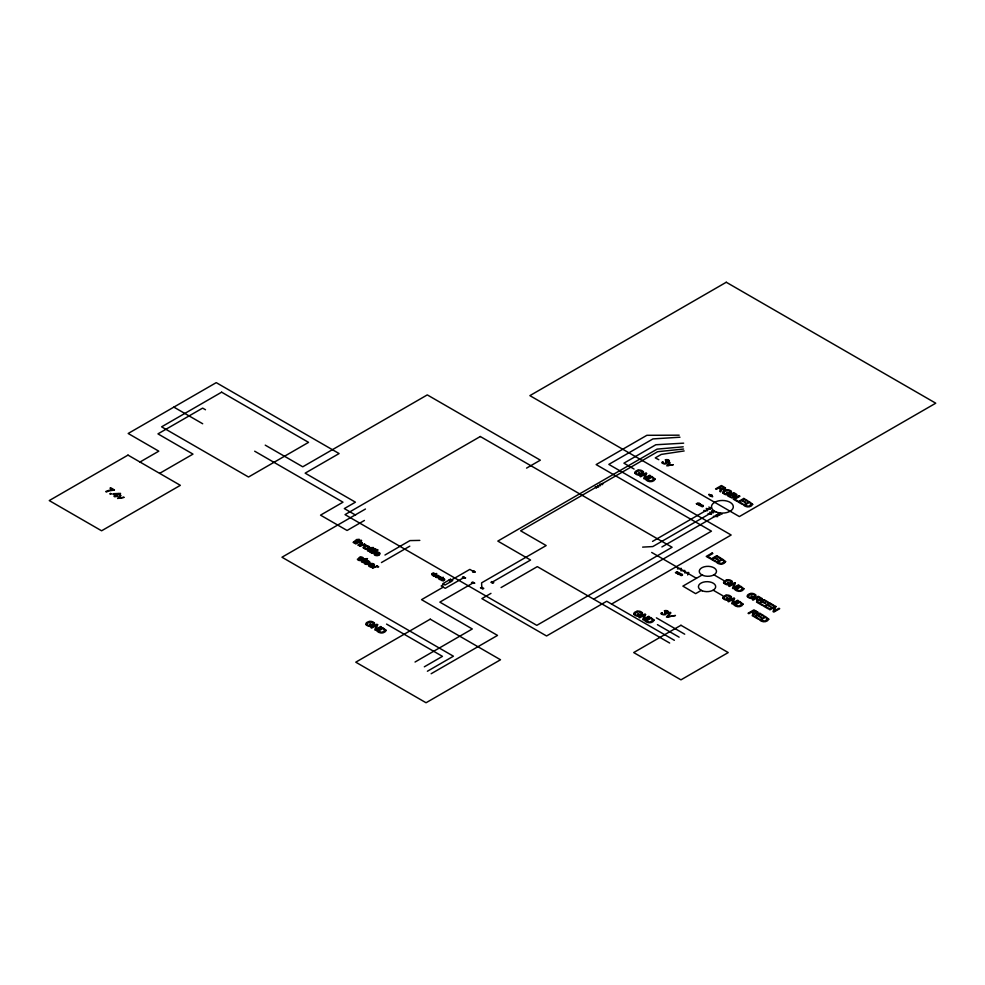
<?xml version="1.0" encoding="UTF-8"?>
<svg xmlns="http://www.w3.org/2000/svg" width="985" height="985" viewBox="0 0 985 985"><rect width="100%" height="100%" fill="white"/><g stroke="black" fill="none" stroke-linecap="round" stroke-linejoin="round"><path stroke-width="1.48" d="M682.137 574.883L680.98 575.535M702.995 505.933L701.825 506.635A1.231 0.714 0 0 0 703.376 506.155M678.493 574.169L680.512 573.467M699.338 505.256L701.357 504.554M720.367 489.656L719.739 491.355L720.725 491.921L721.303 490.407A5.787 3.349 0 0 0 721.439 489.582M757.182 600.407L756.542 602.106L757.527 602.672L758.105 601.158A5.787 3.349 0 0 0 758.241 600.333M474.339 571.423L473.108 572.063L474.007 572.113M492.808 582.073L491.577 582.726L492.463 582.763M464.748 577.739L463.504 577.666M474.438 571.817L473.182 570.906L474.253 571.362M473.908 583.021L472.578 583.268M482.872 588.193L481.628 588.119M492.906 582.48L491.638 581.569L492.709 582.024M464.427 578.072L465.646 577.899L464.92 577.85M474.117 572.162L475.336 571.99L474.622 571.94M473.588 583.366L474.795 583.194L474.081 583.132M492.586 582.824L493.793 582.652L493.079 582.591M463.282 577.616L464.317 578.023M472.443 582.898L473.465 583.305M481.406 588.082L482.613 589.067L483.758 588.365L483.044 588.316M687.641 574.957L688.798 572.482L684.637 572.864L684.834 570.463L680.857 570.783L681.374 568.407L677.458 568.924M711.502 495.911L709.889 495.96M367.134 623.456L370.311 621.929L373.29 623.037M636.076 472.16L639.253 470.633L642.245 471.741M635.079 613.236L638.255 611.71L641.235 612.818M724.012 491.835L727.189 490.321L730.168 491.416M724.861 581.839L728.038 580.325L731.018 581.421M724.037 597.193L727.226 595.666L730.205 596.775M748.501 595.482L751.678 593.955L754.658 595.063M360.584 559.775C354.058 556.722 359.193 563.063 361.692 559.345A7.794 4.506 0 0 0 361.273 558.852L360.584 558.138M701.197 505.01L699.879 505.551M680.389 573.873L679.034 574.452M699.658 505.206L700.914 504.591M678.813 574.12L680.069 573.492M711.847 496.502C710.591 495.837 714.211 496.994 711.995 496.6M701.32 505.219L699.412 505.477M680.475 574.132L678.579 574.403M711.071 495.96L710.444 496.071M369.141 563.592C372.502 561.228 364.585 559.148 363.97 562.755A2.82 1.625 0 0 0 368.156 564.183L367.479 563.666M379.139 554.961C382.759 552.191 374.509 550.64 374.103 554.038A2.82 1.625 0 0 0 378.289 555.466L377.6 554.949M373.574 566.301C377.255 563.543 369.079 561.979 368.538 565.39A2.82 1.625 0 0 0 372.724 566.818L372.047 566.301M443.927 584.339L441.181 585.976L445.269 588.316L463.726 577.666M139.981 462.027L158.794 451.167L128.173 433.486L216.244 382.636L339.099 453.556L305.153 473.157L355.425 502.178L344.319 508.592L355.56 515.081M113.903 490.271L114.469 489.951L110.665 487.747L109.975 488.154L112.844 489.816A11.709 6.76 0 0 0 105.715 491.589L106.429 491.995A10.786 6.23 0 0 1 108.313 491.219A13.975 8.065 0 0 1 111.391 490.505A11.795 6.809 0 0 1 113.903 490.259M159.632 473.366L192.986 454.11L157.957 433.88L202.627 408.11L205.496 409.76M365.46 509.023L281.969 557.227L453.42 656.207L427.392 671.241M364.425 520.449L347.077 530.472L320.531 515.143L342.989 502.178L254.684 451.204M368.993 550.172L371.48 548.731L372.207 549.15L373.524 547.549L370.791 547.685L368.316 549.729A4.556 2.635 0 0 0 367.491 550.283M370.594 551.046L373.069 549.002L375.814 548.867L374.325 549.729L375.051 550.147L371.271 551.489A2.536 1.465 0 0 0 371 551.649M526.569 468.121L540.346 460.167L427.293 394.899L302.752 466.804L265.236 445.146M384.963 555.023L409.957 540.593L419.807 540.396M381.441 562.546L409.785 546.183M375.26 567.175L372.318 568.037L377.218 565.956C375.334 566.166 380.702 566.473 377.834 567.237A1.244 0.714 0 0 0 376.91 566.646A2.536 1.465 0 0 0 375.359 567.212M435.013 573.972L436.724 573.492C432.797 579.636 428.955 571.312 434.914 573.578M441.649 577.813L443.373 577.321C439.162 583.428 435.776 575.105 441.563 577.407M451.586 579.919L469.833 569.392L473.945 571.768M443.225 587.146L421.543 599.668L472.295 628.972L415.042 662.031M473.563 571.128L472.529 571.731L473.723 571.214M473.108 582.911L439.852 602.118L497.523 635.411L431.159 673.728M482.17 587.442L480.471 587.823L482.047 587.528M492.032 581.79L490.998 582.394L492.18 581.876M492.857 581.79L530.57 560.034L497.819 541.085L657.118 449.123L683.221 446.833M490.961 593.364L481.862 598.621L546.564 635.978L606.723 601.244L674.368 640.299M501.082 587.553L537.317 566.634L669.652 643.033M424.326 666.82L442.45 656.355L386.551 624.084M727.152 494.224L728.235 493.596L726.511 492.598L727.201 492.204L729.7 493.633L727.521 494.901A6.329 3.657 0 0 1 725.748 494.642A4.925 2.844 0 0 1 723.002 492.98M652.538 541.405L711.502 507.361M714.137 511.153L652.809 546.564L642.639 547.118M661.895 546.958L720.441 513.16M593.672 599.163L711.453 531.161L596.147 464.588L646.862 435.308L679.182 435.173M611.587 604.051L731.153 535.015L608.828 464.391L652.944 438.916L679.97 437.217M702.108 575.018L682.876 586.124L695.632 593.647L701.295 590.372M638.206 615.625L639.302 614.985L637.578 613.987L638.268 613.593L640.755 615.022L638.575 616.29A6.329 3.657 0 0 1 636.815 616.031A4.925 2.844 0 0 1 634.069 614.369M727.989 584.228L729.085 583.6L727.361 582.603L728.05 582.209L730.538 583.637L728.358 584.905A6.329 3.657 0 0 1 726.598 584.647A4.925 2.844 0 0 1 723.852 582.985M727.176 599.582L728.272 598.954L726.548 597.957L727.238 597.55L729.725 598.991L727.546 600.247A6.329 3.657 0 0 1 725.785 599.988A4.925 2.844 0 0 1 723.039 598.326M751.629 597.87L752.725 597.242L751.001 596.245L751.69 595.839L754.19 597.279L751.998 598.535A6.329 3.657 0 0 1 750.238 598.277A4.925 2.844 0 0 1 747.492 596.615M360.547 557.535L363.046 559.037M665.737 461.3C666.549 462.199 664.666 464.797 662.745 462.704A2.462 1.416 0 0 1 663.225 461.879C658.078 462.63 668.384 465.967 666.759 462.15A2.007 1.157 0 0 0 668.827 461.916A2.007 1.157 0 0 0 669.246 460.685M664.85 612.227C665.835 613.163 663.324 615.76 661.846 613.544A2.462 1.416 0 0 1 662.339 612.805M677.421 572.42L676.806 572.457M684.156 450.945L661.304 454.405L655.271 457.89L658.817 459.7M683.578 449.037L657.635 451.696L520.622 530.804L546.183 545.555L481.603 582.837L481.763 587.232M734.81 495.701L735.758 494.716A5.294 3.053 0 0 0 734.933 494.162L733.776 493.473L732.003 494.495L733.271 495.221M677.311 572.617L676.56 572.445M683.652 443.164L655.825 444.752L623.911 463.172L634.069 469.045M680.98 575.412L681.054 575.412A1.231 0.714 0 0 0 682.531 575.068M697.109 503.692L698.18 503.717L697.417 503.544A1.675 0.973 0 0 0 696.641 503.532M677.631 573.393L677.865 573.233A1.675 0.973 0 0 0 677.163 573.233M703.77 510.489L707.636 510.686L706.257 508.469L710.394 509.319L708.941 506.967M713.349 516.325L717.757 516.608L716.181 514.773L719.826 515.241L718.065 513.296L721.931 514.244M722.264 488.88L724.074 488.055L721.549 486.356L719.604 487.476L721.279 488.449M708.067 513.542L711.478 514.355L709.754 512.163L713.275 512.914L711.699 510.772L714.494 511.904M642.011 472.898L642.909 473.194A3.201 1.847 0 0 0 643.303 471.556M369.067 550.874L368.624 551.341A2.241 1.293 0 0 1 367.417 550.59M363.046 561.955L362.591 562.423A2.241 1.293 0 0 1 361.396 561.672M662.302 612.793C657.044 613.47 667.658 616.795 665.872 613.076M696.752 503.704L697.614 504.209L696.247 503.655M713.977 574.834L723.396 580.276M756.529 611.389L753.919 609.875L748.046 613.273L748.822 613.717L751.432 612.214L752.405 612.781A3.078 1.773 0 0 1 752.651 612.941M651.688 552.45L696.444 578.293M713.165 590.187L722.584 595.617M675.907 572.605L676.769 573.11L675.402 572.556M677.274 573.405L678.136 573.898L676.769 573.344M656.392 617.841L684.71 634.192M657.426 624.65L679.121 637.172M173.852 407.113L202.688 423.759M464.058 576.988L462.359 577.37L463.935 577.062M473.206 582.27L471.519 582.652L473.083 582.357M448.704 580.251L451.007 581.581M443.903 580.387L441.612 579.623L443.484 580.608M375.765 553.225L378.942 555.06M368.821 563.777L365.644 561.942A1.945 1.12 0 0 0 365.115 563.408A1.945 1.12 0 0 0 367.627 563.839M373.377 566.412L370.2 564.577A1.945 1.12 0 0 0 369.683 566.043A1.945 1.12 0 0 0 372.195 566.473M719.9 488.437L718.927 487.87L716.317 489.373L715.541 488.929L721.414 485.531L724.024 487.033A5.159 2.98 0 0 1 725.095 487.809M697.749 503.089L698.833 503.15M678.271 572.79L679.354 572.851M676.904 571.99L677.988 572.063M710.579 495.43L712.364 495.381L710.875 495.32L711.502 495.59M682.125 574.649L680.142 575.055A1.231 0.714 0 0 1 680.918 574.181A1.231 0.714 0 0 1 682.482 574.538M596.454 488.178L595.309 486.639L598.535 487.132L597.538 485.531L600.468 485.74L599.668 484.189L602.598 484.571L602.549 483.5M702.97 505.748L700.988 506.155A1.231 0.714 0 0 1 701.763 505.268A1.231 0.714 0 0 1 703.327 505.637M363.133 547.783L365.373 549.248L368.402 548.546A3.238 1.871 0 0 0 369.375 547.389M363.354 559.111A2.659 1.539 0 0 0 361.815 557.116A2.413 1.391 0 0 0 361.187 556.919A1.625 0.936 0 0 0 359.291 557.621M359.439 558.138A1.576 0.911 0 0 1 359.328 557.633M359.427 558.138A8.2 4.74 0 0 0 359.907 558.667L360.214 558.987A5.097 2.943 0 0 1 360.695 559.529M362.702 561.413A2.536 1.465 0 0 1 362.973 561.253L366.74 559.911L366.014 559.492L367.504 558.63L364.77 558.766L362.283 560.81A4.556 2.635 0 0 0 361.47 561.364M369.313 562.373A1.748 1.01 0 0 0 368.242 561.401A1.748 1.01 0 0 0 366.297 561.635L368.649 562.989A2.192 1.268 0 0 0 369.215 562.373M443.521 580.67A1.847 1.059 0 0 1 441.058 579.648A1.847 1.059 0 0 1 443.619 578.7A1.847 1.059 0 0 1 444.198 580.424M366.962 623.431A3.398 1.958 0 0 0 370.274 625.721L371.357 625.204L369.634 624.207L370.323 623.813L372.81 625.253L370.631 626.509A6.329 3.657 0 0 1 368.87 626.251A4.925 2.844 0 0 1 366.125 624.588M373.426 623.012A2.586 1.49 0 0 1 373.081 624.194L373.968 624.478A3.201 1.847 0 0 0 374.362 622.852M369.079 621.4A4.211 2.426 0 0 1 374.14 622.889M365.915 624.613A4.531 2.61 0 0 1 369.166 621.597M377.748 555.134A1.945 1.12 0 0 1 375.236 554.703A1.945 1.12 0 0 1 375.741 553.213M369.781 551.6A4.556 2.635 0 0 1 370.619 551.071M370.951 552.573A2.241 1.293 0 0 1 369.707 551.908M368.722 550.332A2.536 1.465 0 0 1 368.993 550.172M363.416 547.697A3.14 1.81 0 0 1 366.26 545.776A3.14 1.81 0 0 1 369.671 547.352M364.167 544.73A2.536 1.465 0 0 0 362.665 545.321L359.623 546.158L364.536 544.077C362.615 544.323 368.033 544.557 365.139 545.358A1.244 0.714 0 0 0 364.216 544.767M362.049 542.747A2.438 1.404 0 0 0 359.562 541.762L361.667 540.543L360.941 540.125L355.068 543.523L355.782 543.942L359.279 542.169L361.064 542.932A1.711 0.997 0 0 1 360.485 543.535L357.814 545.111L358.528 545.53L361.236 543.966A2.573 1.49 0 0 0 362.295 542.747M354.575 542.169A2.536 1.465 0 0 1 354.846 542.009L358.614 540.654L357.887 540.236L359.377 539.386L356.644 539.521L354.169 541.565A4.556 2.635 0 0 0 353.344 542.107M354.526 543.092A2.241 1.293 0 0 1 353.27 542.415M665.835 613.138A2.007 1.157 0 0 0 667.941 612.842A2.007 1.157 0 0 0 668.359 611.611A2.684 1.551 0 0 0 664.321 610.786M665.097 611.389A1.477 0.85 0 0 1 667.571 611.673A1.477 0.85 0 0 1 665.995 612.818M666.032 612.633A2.142 1.231 0 0 1 664.961 612.288M638.206 615.502A3.398 1.958 0 0 1 634.906 613.212M641.358 612.793A2.586 1.49 0 0 1 641.026 613.975L641.9 614.258A3.201 1.847 0 0 0 642.306 612.633M637.024 611.18A4.211 2.426 0 0 1 642.085 612.67M633.86 614.394A4.531 2.61 0 0 1 637.11 611.377M665.207 459.872A2.684 1.551 0 0 1 669.295 460.685M665.983 460.475A1.477 0.85 0 0 1 668.458 460.758A1.477 0.85 0 0 1 666.882 461.891M666.919 461.719A2.142 1.231 0 0 1 665.848 461.374M635.904 472.147A3.398 1.958 0 0 0 639.216 474.438L640.312 473.92L638.575 472.923L639.265 472.529L641.764 473.957L639.585 475.213A6.329 3.657 0 0 1 637.812 474.967A4.925 2.844 0 0 1 635.066 473.292M642.368 471.729A2.586 1.49 0 0 1 642.023 472.911M638.021 470.104A4.211 2.426 0 0 1 643.082 471.606M634.869 473.317A4.531 2.61 0 0 1 638.12 470.301M728.001 584.117A3.398 1.958 0 0 1 724.689 581.827M731.141 581.409A2.586 1.49 0 0 1 730.808 582.591L731.695 582.874A3.201 1.847 0 0 0 732.089 581.248M726.807 579.783A4.211 2.426 0 0 1 731.867 581.285M723.643 582.997A4.531 2.61 0 0 1 726.893 579.993M727.176 599.459A3.398 1.958 0 0 1 723.876 597.181M730.328 596.75A2.586 1.49 0 0 1 729.996 597.932L730.87 598.227A3.201 1.847 0 0 0 731.276 596.59M725.994 595.137A4.211 2.426 0 0 1 731.055 596.639M722.83 598.351A4.531 2.61 0 0 1 726.08 595.334M761.897 598.56A5.159 2.98 0 0 0 760.802 597.809L758.216 596.282L752.343 599.68L753.119 600.124L755.729 598.621L756.702 599.175A3.078 1.773 0 0 1 756.96 599.336M757.268 599.791A2.967 1.711 0 0 1 757.133 600.345M758.056 599.89A2.955 1.711 0 0 1 758.228 600.259M762.205 598.511A2.376 1.379 0 0 1 761.085 600.087A2.376 1.379 0 0 1 758.179 599.828M751.641 597.747A3.398 1.958 0 0 1 748.329 595.469M754.793 595.038A2.586 1.49 0 0 1 754.448 596.221L755.335 596.516A3.201 1.847 0 0 0 755.729 594.878M750.447 593.426A4.211 2.426 0 0 1 755.507 594.928M747.283 596.639A4.531 2.61 0 0 1 750.533 593.623M756.492 611.402A5.159 2.98 0 0 1 757.588 612.153M752.971 613.384A2.967 1.711 0 0 1 752.836 613.95L752.245 615.699L753.217 616.265L753.796 614.751A5.787 3.349 0 0 0 753.944 613.926A2.955 1.711 0 0 0 753.747 613.483M757.908 612.116A2.376 1.379 0 0 1 756.788 613.68A2.376 1.379 0 0 1 753.87 613.421M675.796 572.445A1.675 0.973 0 0 1 676.473 572.482M734.748 495.812A2.906 1.675 0 0 1 733.345 495.196M727.152 494.113A3.398 1.958 0 0 1 723.84 491.823M730.304 491.404A2.586 1.49 0 0 1 729.959 492.586L730.845 492.869A3.201 1.847 0 0 0 731.239 491.244M725.957 489.779A4.211 2.426 0 0 1 731.018 491.281M722.805 492.992A4.531 2.61 0 0 1 726.056 489.988M722.251 488.892A3.731 2.155 0 0 1 721.291 488.437M719.9 488.437A3.078 1.773 0 0 1 720.146 488.585M720.466 489.04A2.967 1.711 0 0 1 720.33 489.594M721.242 489.139A2.955 1.711 0 0 1 721.426 489.508M725.403 487.76A2.376 1.379 0 0 1 724.283 489.336A2.376 1.379 0 0 1 721.377 489.077M756.591 612.522L754.818 613.236A3.731 2.155 0 0 1 753.796 612.781L752.109 611.82L754.042 610.7L756.591 612.559M760.9 598.929L758.351 597.107L756.406 598.227L758.081 599.2A3.731 2.155 0 0 0 759.053 599.643L760.888 599.052M385.123 630.314L381.897 632.407L378.363 631.114L382.857 628.516L385.123 630.314M654.077 479.018L650.913 481.111L647.305 479.818L651.799 477.233L654.077 479.018M653.067 620.094L649.841 622.188L646.308 620.895L650.802 618.297L653.067 620.094M724.541 561.487L721.377 563.568L717.769 562.287L722.264 559.702L724.541 561.487M742.037 604.051L738.812 606.144L735.278 604.852L739.772 602.266L742.037 604.101M742.85 588.698L739.698 590.791L736.091 589.51L740.585 586.912L742.85 588.698M751.592 504.234L748.366 506.327L744.832 505.034L749.326 502.448L751.592 504.234M767.672 619.097L764.508 621.178L760.913 619.897L765.394 617.312L767.672 619.146M432.119 574.354C435.333 576.09 434.447 571.337 432.132 574.317M438.768 578.183C442.265 579.796 440.64 575.252 438.768 578.158M444.137 579.463L444.124 579.537A1.33 0.763 0 0 1 443.792 579.906L442.363 579.082L444.137 579.463M734.576 496.76L731.978 497.991L727.817 496.009L733.69 492.623L735.893 493.891A3.977 2.29 0 0 1 736.817 494.605A2.068 1.194 0 0 1 736.891 495.307A2.032 1.17 0 0 1 734.256 496.144L734.576 496.809M386.206 630.412C384.409 633.823 379.52 633.7 376.898 631.065L382.771 627.667L386.206 630.412M655.16 479.129C653.757 482.305 648.29 482.551 645.84 479.769L651.713 476.383L655.16 479.129M654.151 620.193C652.513 623.591 647.33 623.456 644.843 620.846L650.716 617.447L654.151 620.193M725.625 561.598C723.901 564.934 719.025 564.959 716.304 562.238L722.177 558.852L725.625 561.598M743.121 604.162C741.483 607.536 736.238 607.449 733.8 604.802L739.686 601.416L743.121 604.224M743.934 588.808C742.21 592.244 737.322 592.059 734.625 589.461L740.498 586.063L743.934 588.808M752.675 504.345C750.964 507.767 745.879 507.595 743.367 504.985L749.24 501.599L752.675 504.345M768.756 619.208C767.204 622.446 762.045 622.606 759.435 619.848L765.308 616.462L768.756 619.208M733.566 496.575L733.419 496.231A4.297 2.475 0 0 0 732.643 495.689L731.301 494.889L729.282 496.058L731.917 497.363L733.554 496.674M364.093 547.697C368.846 551.28 368.833 543.018 364.093 547.697M377.637 624.699L376.098 629.144L380.715 626.485L381.466 626.916L375.581 630.314L374.792 629.846L376.319 625.401L371.702 628.061L370.951 627.642L376.836 624.244L377.637 624.699M646.579 473.416L645.052 477.86L649.669 475.201L650.408 475.632L644.535 479.018L643.734 478.562L645.261 474.105L640.644 476.777L639.905 476.346L645.778 472.948L646.579 473.416M645.569 614.48L644.042 618.925L648.659 616.265L649.411 616.696L643.525 620.094L642.737 619.627L644.264 615.182L639.647 617.841L638.896 617.41L644.781 614.024L645.569 614.48M735.352 583.095L733.825 587.54L738.442 584.881L739.193 585.312L733.308 588.698L732.52 588.242L734.047 583.797L729.429 586.457L728.678 586.026L734.564 582.64L735.352 583.095M734.539 598.449L733.012 602.894L737.63 600.222L738.381 600.653L732.495 604.051L731.707 603.596L733.234 599.139L728.617 601.81L727.866 601.379L733.751 597.981L734.539 598.449M775.884 606.477L774.358 610.922L778.963 608.262L779.714 608.693L773.841 612.079L773.04 611.623L774.567 607.179L769.95 609.838L769.211 609.407L775.084 606.021L775.884 606.477M670.071 612.387L666.476 617.102L675.451 615.49L667.522 616.955L670.908 612.879L670.071 612.387M120.244 495.061L117.609 498.459L124.159 497.314L118.84 498.139L121.007 495.504L120.244 495.061M669.406 462.445L666.771 465.831L673.309 464.698L668.002 465.511L670.169 462.876L669.406 462.445M221.637 392.178L161.602 426.837L248.528 477.023L308.551 442.363L221.637 392.178M128.001 455.107L49.25 500.577L101.59 530.792L180.353 485.334L128.001 455.107M110.603 493.46L109.791 493.941L111.428 493.941L110.603 493.46M113.497 493.694L112.832 494.076L115.38 495.541L113.977 496.354L114.703 496.772L116.895 496.428L117.56 496.046L116.772 495.578L120.576 493.387L113.497 493.694M118.693 493.633L116.045 495.16L114.198 494.101L118.693 493.633M726.265 282.252L529.881 395.638L739.366 516.571L935.75 403.197L726.265 282.252M480.298 436.515L345.021 514.626L536.813 625.352L672.102 547.254L480.298 436.515M377.353 549.605L371.48 553.004L372.195 553.41L378.08 550.024L377.353 549.605M436.429 574.452L433.856 575.942L436.429 574.452M437.414 573.886L437.414 573.886M450.428 579.266L442.782 583.686L445.072 585.004L452.731 580.584L450.428 579.266M430.236 619.183L355.77 662.179L426.049 702.748L500.515 659.765L430.236 619.183M709.101 494.384L709.101 495.184L710.271 495.061L709.101 494.384M699.399 503.458L700.052 504.086A3.509 2.032 0 0 0 697.909 504.615L698.131 504.739A3.681 2.118 0 0 1 700.372 504.221L699.399 503.458M739.169 495.775L733.283 499.173L736.965 501.291L737.654 500.897L734.761 499.223L739.944 496.231L739.169 495.775M743.786 498.447L737.9 501.833L742.284 504.369L742.986 503.963L739.378 501.882L741.373 500.725L745.313 502.215L742.062 500.331L743.86 499.296L747.332 501.303L748.034 500.897L743.786 498.447M712.106 553.028L706.233 556.427L709.902 558.544L710.591 558.138L707.698 556.476L712.881 553.484L712.106 553.028M716.723 555.7L710.838 559.086L715.233 561.622L715.923 561.216L712.315 559.135L714.31 557.978L717.56 559.862L718.25 559.455L714.999 557.584L716.809 556.55L720.281 558.544L720.971 558.15L716.723 555.7M680.955 625.278L633.7 652.562L680.955 679.847L728.223 652.562L680.955 625.278M764.151 599.705L758.278 603.103L762.661 605.64L763.363 605.233L759.755 603.152L761.75 601.995L765.69 603.473L762.439 601.601L764.237 600.554L767.709 602.561L768.411 602.167L764.151 599.705M769.63 602.869L763.757 606.267L768.14 608.792L768.829 608.398L765.222 606.317L767.229 605.159L770.479 607.031L771.169 606.637L767.918 604.753L769.716 603.719L773.188 605.726L773.878 605.319L769.63 602.869M759.854 613.31L753.981 616.696L758.364 619.233L759.053 618.826L755.446 616.745L757.453 615.588L760.703 617.472L761.393 617.066L758.142 615.194L759.94 614.16L763.412 616.154L764.101 615.76L759.854 613.31M378.782 554.284L376.405 552.917A1.748 1.01 0 0 1 378.375 552.696A1.748 1.01 0 0 1 379.434 553.668A2.192 1.268 0 0 1 378.757 554.272M373.216 565.636L370.84 564.257A1.748 1.01 0 0 1 372.81 564.036A1.748 1.01 0 0 1 373.881 565.008A2.192 1.268 0 0 1 373.192 565.612M436.577 577.111A1.367 0.788 0 0 0 438.657 576.459A1.367 0.788 0 0 0 436.638 575.745A1.367 0.788 0 0 0 436.577 577.111M436.244 577.382A1.921 1.108 0 0 0 439.175 576.459A1.921 1.108 0 0 0 436.343 575.462A1.921 1.108 0 0 0 436.244 577.382M703.031 575.437A8.631 4.987 0 0 0 716.477 571.669A8.631 4.987 0 0 0 704.103 566.831A8.631 4.987 0 0 0 703.031 575.437M702.219 590.791A8.631 4.987 0 0 0 715.664 587.011A8.631 4.987 0 0 0 703.29 582.172A8.631 4.987 0 0 0 702.219 590.791M715.972 511.892A10.934 6.316 0 0 0 733.259 507.435A10.934 6.316 0 0 0 717.93 501.02A10.934 6.316 0 0 0 715.972 511.892"/></g></svg>
